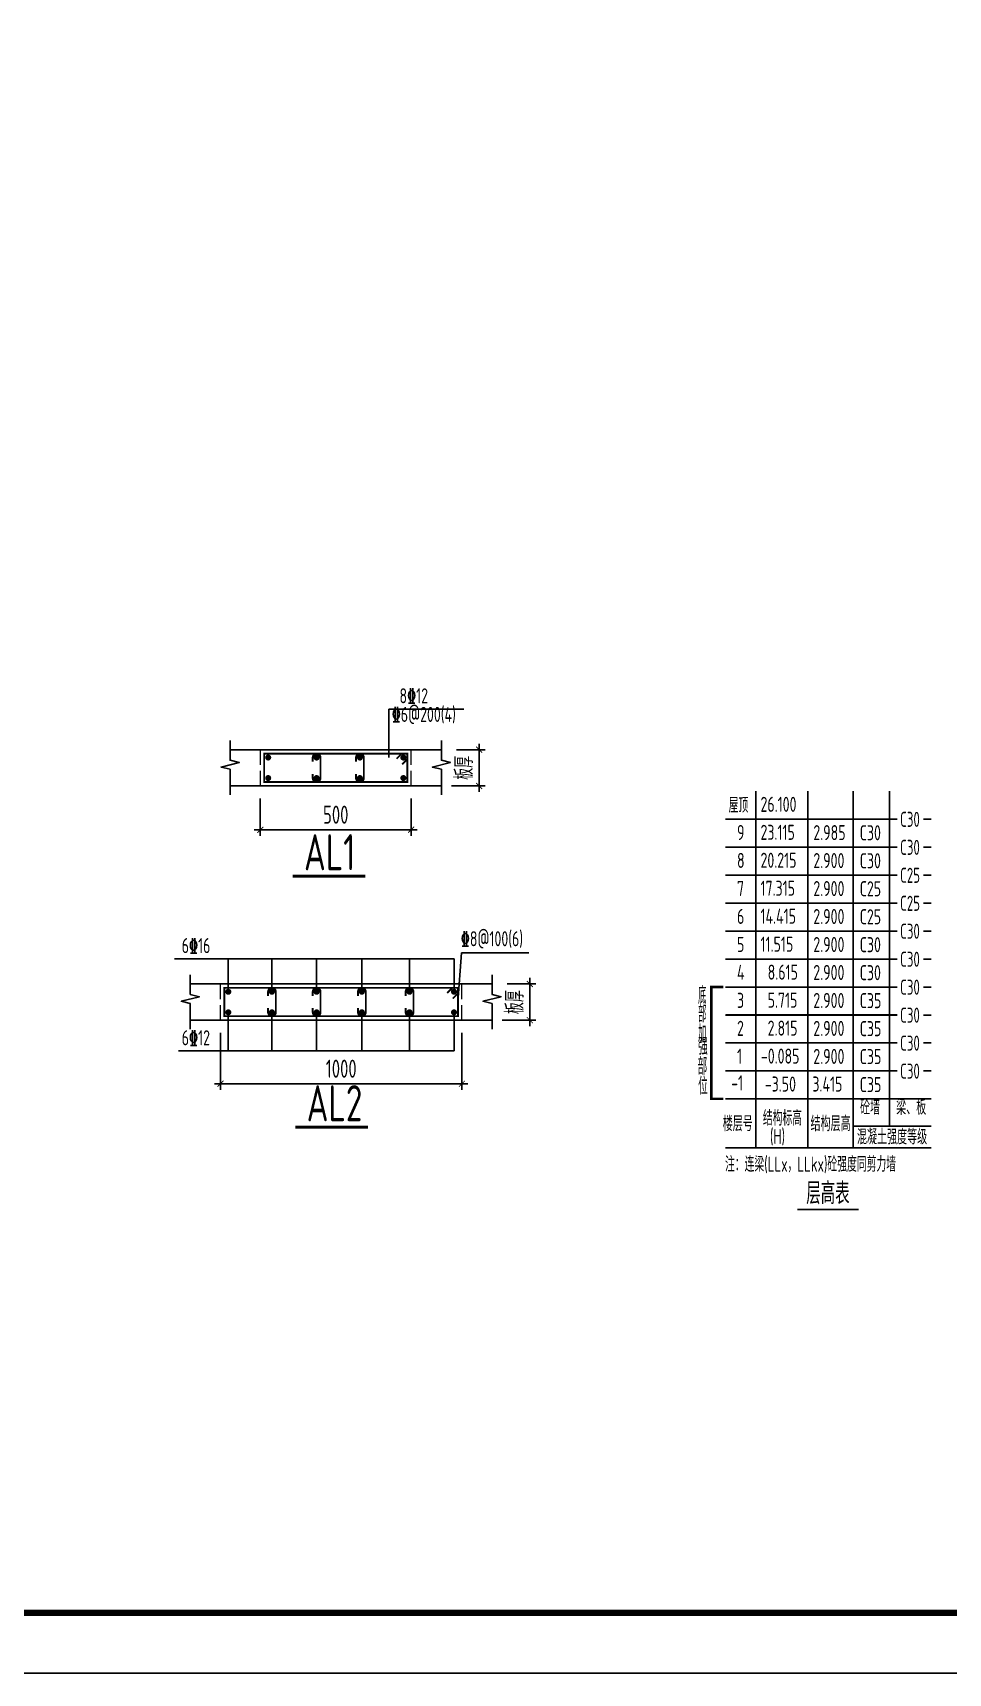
# Model space of a CAD drawing. Extents: x -668857 to 154266, y -275694 to 291306.
# Drawn here: x -185195 to -170026, y 28700 to 55878 of the extents above; entities that cross this region are included whole.
import ezdxf
from ezdxf.enums import TextEntityAlignment as Align

# ---------------------------------------------------------------- set-up
doc = ezdxf.new("R2010")
doc.units = 0
doc.header["$LTSCALE"] = 1000
doc.linetypes.add('DASH', pattern=[0.35, 0.25, -0.1])
doc.layers.get('0').update_dxf_attribs({"linetype": 'CONTINUOUS'})
doc.layers.get('DEFPOINTS').update_dxf_attribs({"linetype": 'CONTINUOUS'})
for name, color, linetype in [('-TK', 7, 'CONTINUOUS'), ('AXIS', 3, 'CONTINUOUS'), ('BEAM_DE', 7, 'CONTINUOUS'), ('NUM', 7, 'CONTINUOUS'), ('REIN', 6, 'CONTINUOUS'), ('S-0-TEXT', 7, 'CONTINUOUS'), ('S-B表格', 2, 'CONTINUOUS'), ('TEXT', 2, 'CONTINUOUS'), ('THIN', 7, 'CONTINUOUS'), ('大样详图_文字', 60, 'CONTINUOUS')]:
    doc.layers.add(name, color=color, linetype=linetype)
for name, color, linetype, lineweight in [('7549', 9, 'CONTINUOUS', 18), ('S-REIN', 12, 'CONTINUOUS', 50), ('S-Thin-D', 7, 'DASH', 18)]:
    doc.layers.add(name, color=color, linetype=linetype, lineweight=lineweight)
doc.styles.add('TSSD_DIMENSION', font='Tssdeng.shx', dxfattribs={"width": 0.7, "bigfont": 'tssdchn.shx'})
doc.styles.add('TSSD_Norm', font='Tssdeng.shx', dxfattribs={"bigfont": 'tssdchn.shx'})
doc.styles.add('TSSD_REIN', font='tssdeng.shx', dxfattribs={"width": 0.7, "height": 300, "bigfont": 'tssdchn.shx'})
doc.dimstyles.new('TSSD_25_100', dxfattribs={"dimtxt": 300, "dimasz": 100, "dimexe": 100, "dimexo": 250, "dimgap": 100, "dimtad": 1, "dimdec": 0, "dimlfac": 0.25, "dimzin": 0, "dimdsep": 46, "dimtxsty": 'TSSD_DIMENSION', "dimblk": 'ARCHTICK', "dimcen": 0, "dimdle": 100, "dimclrt": 7, "dimadec": 0, "dimazin": 0, "dimtfac": 1, "dimtdec": 0, "dimtix": 1, "dimtmove": 2, "dimatfit": 3, "dimldrblk": 'ARCHTICK', "dimfxl": 0, "dimtolj": 1, "dimtzin": 0, "dimarcsym": 0})

# ---------------------------------------------------------------- blocks, each defined once
blk = doc.blocks.new('A1')
blk.add_lwpolyline([(0, 59400), (0, 0), (84100, 0), (84100, 59400)], close=True)
at = {"const_width": 100}
blk.add_lwpolyline([(2500, 58400), (2500, 1000), (83100, 1000), (83100, 58400)], close=True, dxfattribs=at)
blk = doc.blocks.new('B20200424131938')
at = {"layer": '7549', "const_width": 40}
blk.add_lwpolyline([(417, 3688), (217, 3688), (217, 1834), (417, 1834)], dxfattribs=at)
at = {"layer": 'S-0-TEXT'}
blk.add_lwpolyline([(1641, 0, 27, 27, 0), (2658, 0, 0, 0, 0)], format="xyseb", dxfattribs=at)
at = {"layer": 'S-B表格'}
for p, q in [((952, 1021), (952, 6932)), ((1817, 1021), (1817, 6932)), ((2567, 1021), (2567, 6932)), ((3167, 1385), (3167, 6932)), ((452, 6469), (3167, 6469)), ((452, 6469), (3167, 6469)), ((3167, 6469), (3298, 6469)), ((3167, 6469), (3298, 6469)), ((3167, 6469), (3298, 6469)), ((3731, 6469), (3862, 6469)), ((3731, 6469), (3862, 6469)), ((3731, 6469), (3862, 6469)), ((452, 6005), (3167, 6005)), ((452, 6005), (3167, 6005)), ((3167, 6005), (3298, 6005)), ((3167, 6005), (3298, 6005)), ((3167, 6005), (3298, 6005)), ((3731, 6005), (3862, 6005)), ((3731, 6005), (3862, 6005)), ((3731, 6005), (3862, 6005)), ((452, 5542), (3167, 5542)), ((452, 5542), (3167, 5542)), ((3167, 5542), (3298, 5542)), ((3167, 5542), (3298, 5542)), ((3167, 5542), (3298, 5542)), ((3731, 5542), (3862, 5542)), ((3731, 5542), (3862, 5542)), ((3731, 5542), (3862, 5542)), ((452, 5078), (3167, 5078)), ((452, 5078), (3167, 5078)), ((3167, 5078), (3298, 5078)), ((3167, 5078), (3298, 5078)), ((3167, 5078), (3298, 5078)), ((3731, 5078), (3862, 5078)), ((3731, 5078), (3862, 5078)), ((3731, 5078), (3862, 5078)), ((452, 4615), (3167, 4615)), ((3167, 4615), (3298, 4615)), ((3731, 4615), (3862, 4615)), ((452, 4151), (3167, 4151)), ((3167, 4151), (3298, 4151)), ((3731, 4151), (3862, 4151)), ((452, 3688), (3167, 3688)), ((3167, 3688), (3298, 3688)), ((3731, 3688), (3862, 3688)), ((452, 3224), (3167, 3224)), ((3167, 3224), (3298, 3224)), ((3731, 3224), (3862, 3224)), ((452, 2761), (3167, 2761)), ((3167, 2761), (3298, 2761)), ((3731, 2761), (3862, 2761)), ((452, 2297), (3167, 2297)), ((3167, 2297), (3298, 2297)), ((3731, 2297), (3862, 2297)), ((452, 1834), (3167, 1834)), ((452, 1834), (3862, 1834)), ((452, 1834), (2854, 1834)), ((452, 1834), (2854, 1834)), ((2567, 1385), (3862, 1385)), ((452, 1021), (3862, 1021))]:
    blk.add_line(p, q, dxfattribs=at)
at = {"style": 'TSSD_REIN'}
for s, width, p, p2 in [('底', 0.535575, (-3, 3408), (134, 3408)), ('部', 0.530918, (-3, 3100), (134, 3100)), ('加', 0.526341, (-3, 2774), (134, 2774))]:
    blk.add_text(s, height=285, dxfattribs=dict(at, width=width)).set_placement(p, p2, align=Align.FIT)
for s, height, width, p in [('强', 285, 0.535575, (-3, 2477)), ('部', 285, 0.535575, (-13, 2146)), ('位', 285, 0.535575, (-3, 1820)), ('砼墙', 250, 0.7, (2681, 1495)), ('梁、板', 250, 0.7, (3279, 1495))]:
    blk.add_text(s, height=height, dxfattribs=dict(at, width=width)).set_placement(p, align=Align.BOTTOM_LEFT)
for s, width, p in [('结构标高', 0.65, (1070, 1392)), ('楼层号', 0.7, (405, 1299)), ('(H)', 0.65, (1188, 1086)), ('结构层高', 0.7, (1860, 1299)), ('混凝土强度等级', 0.7, (2629, 1080))]:
    blk.add_text(s, height=250, dxfattribs=dict(at, width=width)).set_placement(p)
at = {"layer": 'S-0-TEXT', "style": 'TSSD_REIN', "width": 0.7}
blk.add_text('层高表', height=360, dxfattribs=at).set_placement((1790, 90))
at = {"layer": 'S-B表格', "style": 'TSSD_REIN'}
for s, width, p in [('屋顶', 0.65, (503, 6575)), ('26.100', 0.7, (1031, 6590)), ('C30', 0.65, (3345, 6341)), ('9', 0.7, (642, 6123)), ('23.115', 0.7, (1031, 6126)), ('2.985', 0.7, (1907, 6121)), ('C30', 0.7, (2675, 6118)), ('C30', 0.65, (3345, 5877)), ('8', 0.7, (642, 5660)), ('20.215', 0.7, (1031, 5663)), ('2.900', 0.7, (1907, 5658)), ('C30', 0.7, (2675, 5654)), ('7', 0.7, (642, 5196)), ('17.315', 0.7, (1031, 5199)), ('2.900', 0.7, (1907, 5194)), ('C25', 0.7, (2675, 5191)), ('C25', 0.65, (3345, 5414)), ('C25', 0.65, (3345, 4950)), ('6', 0.7, (642, 4733)), ('14.415', 0.7, (1031, 4736)), ('2.900', 0.7, (1907, 4731)), ('C25', 0.7, (2675, 4727)), ('C30', 0.65, (3345, 4487)), ('5', 0.7, (642, 4269)), ('11.515', 0.7, (1031, 4272)), ('2.900', 0.7, (1907, 4267)), ('C30', 0.7, (2675, 4264)), ('C30', 0.65, (3345, 4023)), ('4', 0.7, (642, 3806)), ('8.615', 0.7, (1150, 3809)), ('2.900', 0.7, (1907, 3804)), ('C30', 0.7, (2675, 3800)), ('C30', 0.65, (3345, 3560)), ('3', 0.7, (642, 3342)), ('5.715', 0.7, (1150, 3345)), ('2.900', 0.7, (1907, 3340)), ('C35', 0.7, (2675, 3337)), ('C30', 0.65, (3345, 3096)), ('2', 0.7, (642, 2879)), ('2.815', 0.7, (1150, 2882)), ('2.900', 0.7, (1907, 2877)), ('C35', 0.7, (2675, 2873)), ('C30', 0.65, (3345, 2633)), ('1', 0.7, (642, 2415)), ('-0.085', 0.7, (1038, 2418)), ('2.900', 0.7, (1907, 2413)), ('C35', 0.7, (2675, 2410)), ('-1', 0.7, (545, 1974)), ('-3.50', 0.7, (1103, 1955)), ('3.415', 0.7, (1891, 1955)), ('C35', 0.7, (2675, 1946)), ('C30', 0.65, (3345, 2169))]:
    blk.add_text(s, height=250, dxfattribs=dict(at, width=width)).set_placement(p)
at = {"layer": 'TEXT', "style": 'TSSD_REIN', "width": 0.65}
blk.add_text('注：连梁(LLx，LLkx)砼强度同剪力墙', height=250, dxfattribs=at).set_placement((443, 627))
blk = doc.blocks.new('_ArchTick')
at = {"color": 0, "linetype": 'ByBlock', "const_width": 0.15}
blk.add_lwpolyline([(-0.5, -0.5), (0.5, 0.5)], dxfattribs=at)
blk = doc.blocks.new('*D993')
at = {"layer": 'AXIS', "color": 0, "lineweight": -2}
for p, q in [((-177799, 44100), (-177799, 43300)), ((-178175, 44000), (-177699, 44000)), ((-178256, 43400), (-177699, 43400))]:
    blk.add_line(p, q, dxfattribs=at)
at = {"layer": 'DEFPOINTS', "color": 0}
for p in [(-178425, 44000), (-178506, 43400), (-177799, 43400)]:
    blk.add_point(p, dxfattribs=at)
at = {"layer": 'AXIS', "color": 0, "lineweight": -2, "xscale": 100, "yscale": 100, "zscale": 100}
for p, rotation in [((-177799, 44000), 90), ((-177799, 43400), 270)]:
    blk.add_blockref('_ArchTick', p, dxfattribs=dict(at, rotation=rotation))
at = {"layer": 'AXIS', "color": 7, "insert": (-178049, 43700), "char_height": 300, "attachment_point": 5, "rotation": 90, "style": 'TSSD_DIMENSION'}
blk.add_mtext('\\A1;板厚', dxfattribs=at)
blk = doc.blocks.new('*D994')
at = {"layer": 'AXIS', "color": 0, "lineweight": -2}
for p, q in [((-181425, 43190), (-181425, 42574)), ((-178925, 43190), (-178925, 42574)), ((-181525, 42674), (-178825, 42674))]:
    blk.add_line(p, q, dxfattribs=at)
at = {"layer": 'DEFPOINTS', "color": 0}
for p in [(-181425, 43440), (-178925, 43440), (-178925, 42674)]:
    blk.add_point(p, dxfattribs=at)
at = {"layer": 'AXIS', "color": 0, "lineweight": -2, "xscale": 100, "yscale": 100, "zscale": 100, "rotation": 180}
blk.add_blockref('_ArchTick', (-181425, 42674), dxfattribs=at)
at = {"layer": 'AXIS', "color": 0, "lineweight": -2, "xscale": 100, "yscale": 100, "zscale": 100}
blk.add_blockref('_ArchTick', (-178925, 42674), dxfattribs=at)
at = {"layer": 'AXIS', "color": 7, "insert": (-180175, 42924), "char_height": 300, "attachment_point": 5, "style": 'TSSD_DIMENSION'}
blk.add_mtext('\\A1;500', dxfattribs=at)
blk = doc.blocks.new('*D995')
at = {"layer": 'AXIS', "color": 0, "lineweight": -2}
for p, q in [((-177335, 40119), (-176859, 40119)), ((-176959, 40219), (-176959, 39419)), ((-177416, 39519), (-176859, 39519))]:
    blk.add_line(p, q, dxfattribs=at)
at = {"layer": 'DEFPOINTS', "color": 0}
for p in [(-177585, 40119), (-177666, 39519), (-176959, 39519)]:
    blk.add_point(p, dxfattribs=at)
at = {"layer": 'AXIS', "color": 0, "lineweight": -2, "xscale": 100, "yscale": 100, "zscale": 100}
for p, rotation in [((-176959, 40119), 90), ((-176959, 39519), 270)]:
    blk.add_blockref('_ArchTick', p, dxfattribs=dict(at, rotation=rotation))
at = {"layer": 'AXIS', "color": 7, "insert": (-177209, 39819), "char_height": 300, "attachment_point": 5, "rotation": 90, "style": 'TSSD_DIMENSION'}
blk.add_mtext('\\A1;板厚', dxfattribs=at)
blk = doc.blocks.new('*D996')
at = {"layer": 'AXIS', "color": 0, "lineweight": -2}
for p, q in [((-182085, 39309), (-182085, 38365)), ((-178085, 39309), (-178085, 38365)), ((-182185, 38465), (-177985, 38465))]:
    blk.add_line(p, q, dxfattribs=at)
at = {"layer": 'DEFPOINTS', "color": 0}
for p in [(-182085, 39559), (-178085, 39559), (-178085, 38465)]:
    blk.add_point(p, dxfattribs=at)
at = {"layer": 'AXIS', "color": 0, "lineweight": -2, "xscale": 100, "yscale": 100, "zscale": 100, "rotation": 180}
blk.add_blockref('_ArchTick', (-182085, 38465), dxfattribs=at)
at = {"layer": 'AXIS', "color": 0, "lineweight": -2, "xscale": 100, "yscale": 100, "zscale": 100}
blk.add_blockref('_ArchTick', (-178085, 38465), dxfattribs=at)
at = {"layer": 'AXIS', "color": 7, "insert": (-180085, 38715), "char_height": 300, "attachment_point": 5, "style": 'TSSD_DIMENSION'}
blk.add_mtext('\\A1;1000', dxfattribs=at)

msp = doc.modelspace()

# ---------------------------------------------------------------- linework, layer by layer
at = {"layer": 'BEAM_DE'}
for p, q in [((-181924.8, 44000.2), (-178424.8, 44000.2)), ((-181424.8, 43400.2), (-181924.8, 43400.2)), ((-178924.8, 43400.2), (-181424.8, 43400.2)), ((-178424.8, 43400.2), (-178924.8, 43400.2)), ((-182585.3, 40119.46), (-177585.3, 40119.46)), ((-182085.3, 39519.46), (-182585.3, 39519.46)), ((-178085.3, 39519.46), (-182085.3, 39519.46)), ((-177585.3, 39519.46), (-178085.3, 39519.46))]:
    msp.add_line(p, q, dxfattribs=at)
at = {"layer": 'REIN', "const_width": 30}
for points in [[(-180556.8, 43600.2), (-180556.8, 43530.2, 1), (-180426.8, 43530.2), (-180426.8, 43870.2, 1), (-180556.8, 43870.2), (-180556.8, 43800.2)], [(-179839.8, 43600.2), (-179839.8, 43530.2, 1), (-179709.8, 43530.2), (-179709.8, 43870.2, 1), (-179839.8, 43870.2), (-179839.8, 43800.2)], [(-181297.3, 39719.46), (-181297.3, 39649.46, 1), (-181167.3, 39649.46), (-181167.3, 39989.46, 1), (-181297.3, 39989.46), (-181297.3, 39919.46)], [(-180556.8, 39719.46), (-180556.8, 39649.46, 1), (-180426.8, 39649.46), (-180426.8, 39989.46, 1), (-180556.8, 39989.46), (-180556.8, 39919.46)], [(-179807.3, 39719.46), (-179807.3, 39649.46, 1), (-179677.3, 39649.46), (-179677.3, 39989.46, 1), (-179807.3, 39989.46), (-179807.3, 39919.46)], [(-179017.13, 39719.46), (-179017.13, 39649.46, 1), (-178887.13, 39649.46), (-178887.13, 39989.46, 1), (-179017.13, 39989.46), (-179017.13, 39919.46)]]:
    msp.add_lwpolyline(points, format="xyb", dxfattribs=at)
at = {"layer": 'S-B表格', "color": 6, "linetype": 'ByBlock', "ltscale": 0.5, "const_width": 30}
msp.add_lwpolyline([(-173715.94, 39604.54), (-170869.56, 39604.54)], dxfattribs=at)
at = {"layer": 'S-REIN', "const_width": 30}
for points in [[(-178989.8, 43935.2), (-178989.8, 43465.2), (-181359.8, 43465.2), (-181359.8, 43935.2), (-178989.8, 43935.2)], [(-179166.58, 43850.35), (-179081.73, 43935.2)], [(-178989.8, 43843.28), (-179074.66, 43758.43)], [(-178150.3, 40054.46), (-178150.3, 39584.46), (-182020.3, 39584.46), (-182020.3, 40054.46), (-178150.3, 40054.46)], [(-178327.08, 39969.6), (-178242.22, 40054.46)], [(-178150.3, 39962.53), (-178235.15, 39877.68)]]:
    msp.add_lwpolyline(points, dxfattribs=at)
at = {"layer": 'S-REIN', "const_width": 50}
for points in [[(-181319.8, 43870.2, 1), (-181269.8, 43870.2, 1)], [(-180516.8, 43870.2, 1), (-180466.8, 43870.2, 1)], [(-179799.8, 43870.2, 1), (-179749.8, 43870.2, 1)], [(-179079.8, 43870.2, 1), (-179029.8, 43870.2, 1)], [(-181319.8, 43530.2, 1), (-181269.8, 43530.2, 1)], [(-180516.8, 43530.2, 1), (-180466.8, 43530.2, 1)], [(-179799.8, 43530.2, 1), (-179749.8, 43530.2, 1)], [(-179079.8, 43530.2, 1), (-179029.8, 43530.2, 1)], [(-181980.3, 39989.46, 1), (-181930.3, 39989.46, 1)], [(-181257.3, 39989.46, 1), (-181207.3, 39989.46, 1)], [(-180516.8, 39989.46, 1), (-180466.8, 39989.46, 1)], [(-179767.3, 39989.46, 1), (-179717.3, 39989.46, 1)], [(-178977.13, 39989.46, 1), (-178927.13, 39989.46, 1)], [(-178240.3, 39989.46, 1), (-178190.3, 39989.46, 1)], [(-181980.3, 39649.46, 1), (-181930.3, 39649.46, 1)], [(-181257.3, 39649.46, 1), (-181207.3, 39649.46, 1)], [(-180516.8, 39649.46, 1), (-180466.8, 39649.46, 1)], [(-179767.3, 39649.46, 1), (-179717.3, 39649.46, 1)], [(-178977.13, 39649.46, 1), (-178927.13, 39649.46, 1)], [(-178240.3, 39649.46, 1), (-178190.3, 39649.46, 1)]]:
    msp.add_lwpolyline(points, format="xyb", close=True, dxfattribs=at)
at = {"layer": 'S-Thin-D'}
for p, q in [((-181424.8, 43400.2), (-181424.8, 44000.2)), ((-178924.8, 43400.2), (-178924.8, 44000.2)), ((-182085.3, 39519.46), (-182085.3, 40119.46)), ((-178085.3, 39519.46), (-178085.3, 40119.46))]:
    msp.add_line(p, q, dxfattribs=at)
at = {"layer": 'TEXT', "const_width": 50}
for points in [[(-180888.65, 41905.7), (-179683.25, 41905.7)], [(-180844.56, 37746.74), (-179639.16, 37746.74)]]:
    msp.add_lwpolyline(points, dxfattribs=at)
at = {"layer": 'THIN'}
for points in [[(-181924.8, 43250.2), (-181924.8, 43675.2), (-182074.8, 43712.7), (-181774.8, 43787.7), (-181924.8, 43825.2), (-181924.8, 44150.2)], [(-178424.8, 44150.2), (-178424.8, 43825.2), (-178274.8, 43787.7), (-178574.8, 43712.7), (-178424.8, 43675.2), (-178424.8, 43250.2)], [(-182585.3, 39369.46), (-182585.3, 39794.46), (-182735.3, 39831.96), (-182435.3, 39906.96), (-182585.3, 39944.46), (-182585.3, 40269.46)], [(-177585.3, 40269.46), (-177585.3, 39944.46), (-177435.3, 39906.96), (-177735.3, 39831.96), (-177585.3, 39794.46), (-177585.3, 39369.46)]]:
    msp.add_lwpolyline(points, dxfattribs=at)
at = {"layer": '大样详图_文字'}
for p, q in [((-179297.6, 44670.2), (-178051.6, 44670.2)), ((-179297.6, 43870.2), (-179297.6, 44670.2)), ((-178215.3, 40534.67), (-182846.19, 40534.67)), ((-181955.3, 39989.46), (-181955.3, 40534.67)), ((-181232.3, 39989.46), (-181232.3, 40534.67)), ((-180491.8, 39989.46), (-180491.8, 40534.67)), ((-179742.3, 39989.46), (-179742.3, 40534.67)), ((-178952.13, 39989.46), (-178952.13, 40534.67)), ((-178215.3, 39989.46), (-178215.3, 40534.67)), ((-178150.3, 39819.46), (-178092.19, 40632.67)), ((-178092.19, 40632.67), (-176976.69, 40632.67)), ((-181955.3, 39649.46), (-181955.3, 39013.67)), ((-181232.3, 39649.46), (-181232.3, 39013.67)), ((-180491.8, 39649.46), (-180491.8, 39013.67)), ((-179742.3, 39649.46), (-179742.3, 39013.67)), ((-178952.13, 39649.46), (-178952.13, 39013.67)), ((-178215.3, 39649.46), (-178215.3, 39013.67)), ((-178215.3, 39013.67), (-182779.19, 39013.67))]:
    msp.add_line(p, q, dxfattribs=at)

# ---------------------------------------------------------------- block references
at = {"layer": '-TK'}
msp.add_blockref('A1', (-241330.92, 28699.67), dxfattribs=at)
at = {"layer": 'S-B表格'}
msp.add_blockref('B20200424131938', (-174167.58, 36380.44), dxfattribs=at)

# ---------------------------------------------------------------- texts
at = {"layer": 'NUM', "style": 'TSSD_Norm', "width": 0.7}
for s, p in [('AL1', (-180700.61, 42001.54)), ('AL2', (-180656.53, 37842.58))]:
    msp.add_text(s, height=600, dxfattribs=at).set_placement(p)
at = {"layer": '大样详图_文字', "style": 'TSSD_REIN', "width": 0.7}
for s, p in [('8\x8412', (-179119.21, 44693.46)), ('%%1326@200(4)', (-179246.46, 44384.68)), ('6%%13216', (-182727.24, 40554.55)), ('%%1328@100(6)', (-178102.96, 40668.17))]:
    msp.add_text(s, height=250, dxfattribs=at).set_placement(p, align=Align.BOTTOM_LEFT)
at = {"layer": '大样详图_文字', "color": 1, "style": 'TSSD_REIN', "width": 0.7}
msp.add_text('6%%13212', height=250, dxfattribs=at).set_placement((-182727.24, 39027.05), align=Align.BOTTOM_LEFT)

# ---------------------------------------------------------------- dimensions: what is measured, and where the dimension line sits
at = {"layer": 'AXIS'}
for base, p1, p2, picture, middle in [((-177798.76, 43400.2), (-178424.8, 44000.2), (-178505.98, 43400.2), '*D993', (-178048.76, 43700.2)), ((-176959.26, 39519.46), (-177585.3, 40119.46), (-177666.48, 39519.46), '*D995', (-177209.26, 39819.46))]:
    dim = msp.add_linear_dim(base=base, p1=p1, p2=p2, angle=90, text='板厚', dimstyle='TSSD_25_100', dxfattribs=at)
    dim.commit()
    dim.dimension.update_dxf_attribs({"geometry": picture, "text_midpoint": middle})
dim = msp.add_linear_dim(base=(-178924.8, 42674.44), p1=(-181424.8, 43439.94), p2=(-178924.8, 43439.94), text='500', dimstyle='TSSD_25_100', dxfattribs=at)
dim.commit()
dim.dimension.update_dxf_attribs({"geometry": '*D994', "text_midpoint": (-180174.8, 42924.44)})
dim = msp.add_linear_dim(base=(-178085.3, 38465.2), p1=(-182085.3, 39559.2), p2=(-178085.3, 39559.2), dimstyle='TSSD_25_100', dxfattribs=at)
dim.commit()
dim.dimension.update_dxf_attribs({"geometry": '*D996', "text_midpoint": (-180085.3, 38715.2)})

doc.saveas('drawing.dxf')
